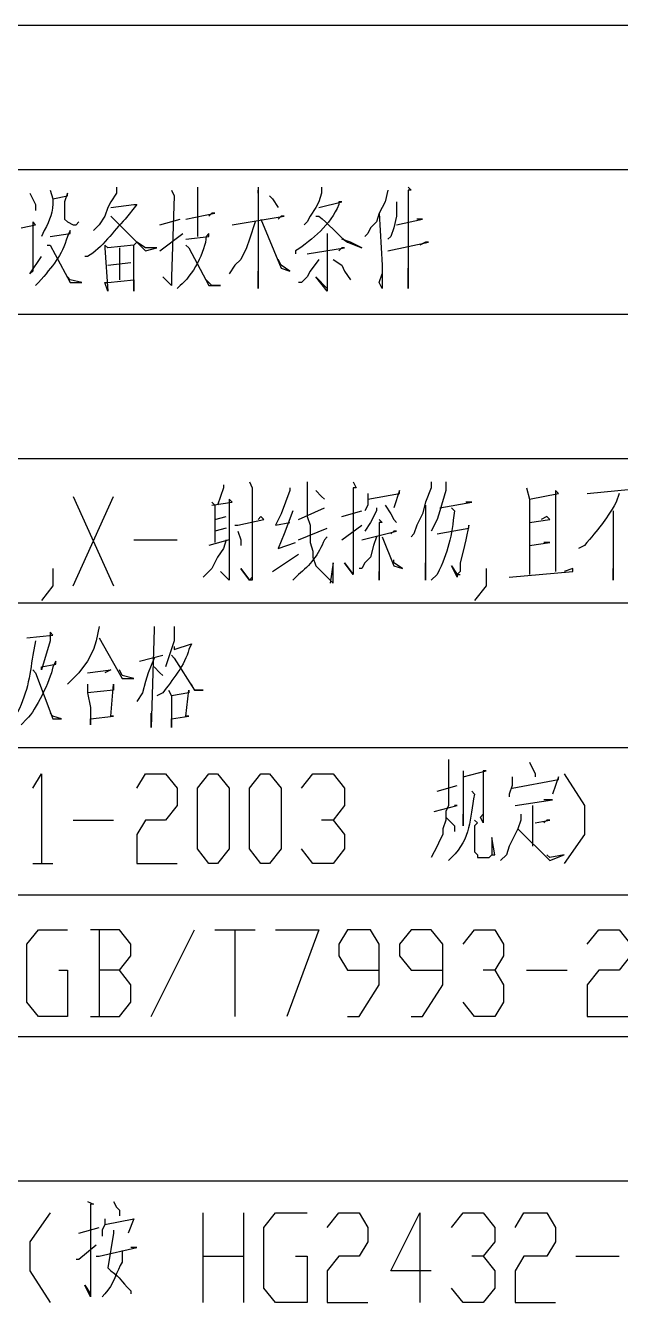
# Model space of a CAD drawing. Header units: millimetres. Extents: x 0 to 822, y 14 to 1153.
# Drawn here: x 690.6 to 727.6, y 758.8 to 838.4 of the extents above; entities that cross this region are included whole.
import ezdxf

# ---------------------------------------------------------------- set-up
doc = ezdxf.new("R2010")
doc.units = ezdxf.units.MM
doc.layers.add('1', color=7, linetype='Continuous')

msp = doc.modelspace()

# ---------------------------------------------------------------- linework, layer by layer
at = {"layer": '1', "color": 0, "lineweight": 25}
for points in [[(819, 838.401732), (569.34, 838.401732)], [(819, 829.401732), (569.34, 829.401732)], [(696.24, 828.321732), (696.24, 827.961732), (695.88, 827.421732), (695.7, 827.061732), (695.52, 826.521732), (695.16, 825.981732), (694.8, 825.621732)], [(701.28, 828.321732), (701.28, 828.141732), (701.28, 828.141732), (701.28, 825.261732)], [(705.06, 828.321732), (705.06, 827.961732), (705.06, 828.141732), (705.06, 822.021732), (705.06, 823.101732)], [(709.02, 828.321732), (709.02, 827.961732), (708.84, 827.421732), (708.66, 827.061732), (708.3, 826.521732), (708.12, 826.161732), (707.94, 825.981732)], [(714.42, 828.321732), (714.6, 828.141732), (714.42, 828.141732), (714.42, 822.021732), (714.42, 823.281732)], [(690.84, 827.961732), (691.2, 827.241732), (691.2, 826.881732)], [(692.28, 827.601732), (693.18, 827.781732), (693.18, 827.961732), (693, 827.421732), (693, 826.341732), (693.18, 826.161732), (693.54, 825.981732), (693.72, 825.981732), (693.9, 826.161732), (693.9, 826.161732)], [(699.66, 828.141732), (699.84, 827.781732), (699.66, 822.741732), (699.66, 822.381732), (699.66, 822.201732), (699.12, 822.741732), (699.66, 822.201732)], [(705.78, 827.781732), (705.96, 827.601732), (706.32, 827.061732)], [(713.16, 828.141732), (712.98, 827.421732), (712.62, 826.701732), (712.44, 826.161732), (712.08, 825.801732), (711.9, 825.441732), (711.72, 825.261732)], [(700.56, 826.341732), (702.36, 826.701732), (702.18, 826.701732), (702, 826.521732)], [(712.62, 826.701732), (712.8, 823.461732), (712.8, 822.021732), (712.62, 822.381732), (712.8, 822.921732)], [(713.7, 827.421732), (713.7, 826.521732), (713.52, 825.801732), (713.34, 825.261732), (713.16, 825.081732)], [(690.3, 825.801732), (691.2, 825.981732), (691.02, 826.161732), (691.02, 825.801732), (691.02, 823.101732), (690.84, 822.921732), (691.56, 824.001732)], [(695.88, 826.521732), (695.88, 826.521732), (698.04, 824.361732), (698.76, 824.541732), (698.04, 824.541732), (697.5, 824.901732), (697.32, 824.721732), (695.7, 824.541732), (695.52, 824.721732), (695.52, 824.541732), (695.7, 821.841732), (695.52, 822.381732), (695.7, 822.381732), (697.32, 822.561732), (697.32, 821.841732), (697.32, 824.721732)], [(698.94, 825.981732), (700.2, 826.341732)], [(704.88, 826.161732), (704.52, 825.081732), (704.52, 825.081732), (704.34, 824.541732), (703.98, 823.821732), (703.62, 823.461732), (703.26, 822.921732)], [(703.44, 825.981732), (706.68, 826.521732), (706.5, 826.521732), (706.32, 826.341732)], [(705.24, 826.341732), (706.5, 823.281732), (707.04, 823.101732), (706.5, 823.461732), (706.32, 823.821732)], [(713.7, 825.981732), (715.32, 826.341732), (715.14, 826.341732), (714.96, 826.341732)], [(698.94, 824.361732), (700.38, 825.441732)], [(709.38, 825.261732), (709.38, 821.841732), (708.66, 822.741732), (709.38, 822.021732)], [(709.38, 825.441732), (709.38, 825.261732)], [(691.92, 824.721732), (692.1, 824.721732), (693.36, 822.381732), (694.08, 822.381732), (693.36, 822.561732), (693.18, 822.741732)], [(696.42, 824.541732), (696.42, 822.561732)], [(700.56, 824.721732), (700.74, 824.541732), (702, 822.201732), (702.72, 822.201732), (702.18, 822.201732), (701.82, 822.561732)], [(708.12, 824.181732), (710.46, 824.541732), (710.28, 824.541732), (710.1, 824.361732)], [(713.16, 824.361732), (715.68, 824.901732), (715.5, 824.901732), (715.14, 824.721732)], [(695.7, 823.461732), (697.14, 823.641732)], [(708.84, 823.821732), (708.3, 823.101732), (708.12, 822.741732), (707.94, 822.561732), (707.76, 822.381732), (707.58, 822.381732)], [(709.74, 823.821732), (710.28, 823.461732), (710.46, 823.101732), (710.82, 822.561732)], [(819, 820.401732), (569.34, 820.401732)], [(819, 811.401732), (569.34, 811.401732)], [(704.52, 809.961732), (704.7, 809.601732), (704.7, 809.601732), (704.7, 804.021732), (704.7, 803.841732), (704.52, 803.841732), (703.98, 804.561732), (704.52, 803.841732), (704.7, 804.021732)], [(708.12, 809.961732), (708.12, 809.781732), (708.12, 808.521732), (708.12, 807.801732), (708.3, 807.261732), (708.3, 806.721732), (708.3, 806.181732), (708.48, 805.641732), (708.48, 805.281732), (708.66, 804.741732), (709.02, 804.381732), (709.56, 803.841732), (709.74, 803.661732), (709.74, 804.921732), (709.56, 803.661732)], [(711, 809.961732), (711.18, 809.601732), (711, 809.601732), (711, 804.381732), (711, 804.201732), (710.46, 804.921732), (711, 804.201732)], [(715.86, 809.961732), (715.86, 809.601732), (715.5, 808.701732), (715.32, 807.981732), (714.96, 807.261732), (714.78, 806.721732), (714.6, 806.541732)], [(716.76, 809.961732), (716.76, 809.421732), (716.4, 808.161732), (716.22, 807.621732), (715.86, 806.901732)], [(702.9, 809.781732), (702.9, 809.601732), (702.54, 808.521732)], [(707.04, 809.601732), (707.04, 809.421732), (706.5, 807.981732), (706.14, 807.261732), (707.04, 807.441732)], [(709.2, 808.881732), (709.02, 809.061732), (708.66, 809.421732)], [(711.9, 809.241732), (711.9, 808.881732), (711.9, 808.521732), (711.72, 808.161732)], [(711.9, 808.881732), (713.88, 809.241732), (713.88, 809.421732), (713.52, 808.341732)], [(721.8, 809.601732), (721.98, 808.881732), (721.98, 804.201732)], [(721.98, 808.881732), (723.78, 809.241732), (723.6, 809.421732), (723.6, 806.001732), (723.6, 804.381732)], [(725.58, 809.241732), (729.18, 809.601732), (729, 809.781732), (728.64, 809.601732)], [(693.54, 803.481732), (696.06, 809.061732)], [(693.54, 809.061732), (696.06, 803.481732)], [(702.18, 808.521732), (703.44, 808.701732), (703.26, 808.881732), (703.26, 804.021732), (703.26, 803.841732), (702.72, 804.381732), (703.26, 803.841732)], [(702.18, 808.701732), (702.36, 808.521732), (702.36, 806.181732)], [(707.58, 807.621732), (709.2, 808.341732)], [(712.44, 808.341732), (712.44, 808.161732), (712.08, 807.441732), (711.72, 806.901732)], [(712.98, 808.521732), (713.34, 807.981732), (713.52, 807.621732), (713.7, 807.441732)], [(715.5, 808.521732), (715.5, 803.841732), (715.5, 804.201732), (715.5, 804.921732)], [(716.4, 808.341732), (718.38, 808.701732), (718.38, 808.701732), (718.02, 808.701732)], [(702.36, 807.621732), (703.08, 807.801732)], [(703.62, 807.261732), (703.8, 807.261732), (703.8, 807.261732), (705.42, 807.621732), (705.24, 807.801732), (705.06, 807.621732)], [(707.22, 808.161732), (706.68, 806.721732), (706.32, 805.821732), (706.32, 805.821732), (707.4, 806.181732)], [(710.28, 807.801732), (711.54, 808.161732)], [(712.62, 807.621732), (712.8, 807.441732), (712.62, 807.441732), (712.62, 803.841732), (712.62, 804.381732)], [(721.98, 807.441732), (723.24, 807.621732), (723.06, 807.801732), (722.7, 807.621732)], [(727.2, 808.161732), (727.2, 804.201732), (727.2, 803.841732), (727.2, 804.201732), (727.2, 804.561732)], [(703.08, 807.081732), (702.36, 806.901732)], [(703.8, 806.901732), (703.98, 806.361732), (703.98, 806.361732), (703.98, 806.001732)], [(707.58, 806.361732), (709.38, 807.081732)], [(710.28, 806.361732), (710.28, 806.361732), (711.54, 807.261732)], [(711.54, 806.361732), (713.7, 806.901732), (713.52, 806.901732), (713.34, 806.721732)], [(716.22, 806.721732), (718.2, 807.081732), (718.2, 807.261732), (718.02, 806.361732), (717.84, 805.641732), (717.66, 804.921732), (717.66, 804.381732), (717.48, 804.201732), (717.48, 804.021732), (717.12, 804.741732), (717.48, 804.201732), (717.66, 804.201732)], [(697.32, 806.361732), (700.02, 806.361732)], [(703.08, 806.361732), (702.9, 805.821732), (702.54, 805.281732), (702.18, 804.561732), (701.64, 804.021732)], [(703.26, 806.361732), (702, 806.001732)], [(712.44, 806.541732), (712.26, 806.001732), (712.08, 805.281732), (711.72, 804.921732), (711.54, 804.561732), (711.36, 804.561732)], [(712.8, 806.541732), (713.52, 804.741732), (714.06, 804.561732), (713.52, 804.921732), (713.52, 805.101732)], [(721.98, 806.001732), (723.24, 806.181732), (723.06, 806.181732), (722.88, 806.181732)], [(705.96, 804.381732), (707.58, 805.461732)], [(692.28, 804.561732), (692.28, 803.481732), (691.56, 802.581732)], [(719.28, 804.561732), (719.28, 803.481732), (718.56, 802.581732)], [(720.72, 804.021732), (724.68, 804.381732), (724.68, 804.561732), (724.14, 804.381732)], [(819, 802.401732), (600.48, 802.401732)], [(695.16, 800.961732), (694.98, 800.061732), (694.8, 799.521732), (694.44, 798.801732), (693.9, 798.081732), (693.54, 797.721732), (693.18, 797.361732)], [(698.58, 800.961732), (698.58, 800.781732), (698.4, 794.661732), (698.4, 795.021732), (698.4, 795.561732)], [(699.84, 800.961732), (699.84, 800.601732), (699.84, 800.061732), (699.3, 798.441732)], [(695.16, 800.241732), (696.6, 797.721732), (697.32, 797.721732), (696.6, 797.901732), (696.42, 798.261732)], [(698.58, 798.981732), (698.22, 798.081732), (698.04, 797.541732), (697.86, 796.821732), (697.5, 796.281732)], [(697.68, 798.801732), (697.68, 798.801732), (699.12, 799.161732)], [(699.66, 799.161732), (699.84, 798.981732), (701.1, 797.001732), (701.64, 797.001732), (701.1, 797.001732), (700.92, 797.361732)], [(691.02, 798.261732), (691.2, 798.081732), (692.28, 795.201732), (692.82, 795.201732), (692.28, 795.381732), (692.1, 795.561732)], [(694.44, 798.081732), (695.88, 798.261732), (695.88, 798.261732), (695.52, 798.081732)], [(698.58, 798.441732), (698.94, 798.081732), (699.12, 797.901732)], [(694.44, 797.361732), (694.44, 796.821732), (694.62, 795.921732), (694.62, 794.841732), (694.62, 795.201732), (696.06, 795.381732), (695.88, 795.381732), (696.06, 797.361732), (696.06, 797.001732), (694.44, 796.821732)], [(699.48, 797.001732), (699.66, 796.641732), (699.66, 794.661732), (699.66, 795.201732), (700.74, 795.381732), (700.56, 795.381732), (700.74, 797.001732), (700.74, 796.821732), (699.66, 796.641732)], [(819, 793.401732), (569.34, 793.401732)], [(716.94, 792.681732), (716.94, 792.321732), (716.94, 792.141732), (716.94, 791.061732), (716.94, 790.341732), (716.94, 789.801732), (716.76, 789.441732), (716.76, 788.901732), (716.58, 788.361732), (716.58, 788.001732), (716.4, 787.641732), (716.22, 787.281732), (716.04, 786.921732), (715.86, 786.561732)], [(721.98, 792.501732), (722.34, 791.781732), (722.34, 791.601732)], [(691.02, 790.881732), (691.56, 791.781732), (691.56, 786.201732)], [(697.5, 790.881732), (698.04, 791.781732), (699.3, 791.781732), (700.02, 790.881732), (700.02, 789.801732), (699.3, 788.901732), (698.04, 788.901732), (697.5, 788.001732), (697.5, 786.201732), (700.02, 786.201732)], [(702, 786.201732), (701.28, 787.101732), (701.28, 790.881732), (702, 791.781732), (702.54, 791.781732), (703.26, 790.881732), (703.26, 787.101732), (702.54, 786.201732), (702, 786.201732)], [(705.24, 786.201732), (704.52, 787.101732), (704.52, 790.881732), (705.24, 791.781732), (705.78, 791.781732), (706.5, 790.881732), (706.5, 787.101732), (705.78, 786.201732), (705.24, 786.201732)], [(707.76, 790.881732), (708.48, 791.781732), (709.74, 791.781732), (710.46, 790.881732), (710.46, 789.801732), (709.74, 788.901732), (709.02, 788.901732)], [(717.84, 791.961732), (717.84, 788.541732), (717.84, 789.261732)], [(717.84, 791.601732), (719.28, 791.961732), (719.1, 791.961732), (719.1, 791.781732), (719.1, 789.621732), (719.1, 788.721732), (718.92, 789.081732), (719.1, 789.261732)], [(724.14, 791.781732), (725.4, 789.801732), (725.4, 788.001732), (724.14, 786.201732)], [(716.22, 790.701732), (717.48, 791.061732)], [(720.9, 791.601732), (720.9, 791.061732), (720.72, 790.521732), (720.72, 790.341732)], [(720.9, 790.881732), (723.78, 791.421732), (723.78, 791.601732), (723.42, 790.521732)], [(721.08, 789.801732), (723.42, 790.161732), (723.24, 790.161732), (722.88, 790.161732)], [(716.04, 789.441732), (717.48, 789.801732), (717.3, 789.801732)], [(721.44, 789.261732), (721.44, 788.901732), (721.26, 788.361732), (720.9, 787.641732), (720.72, 787.281732), (720.54, 786.741732), (720.18, 786.381732)], [(722.16, 789.801732), (722.16, 787.281732)], [(693.54, 788.901732), (696.06, 788.901732)], [(709.74, 788.901732), (710.46, 788.001732), (710.46, 787.101732), (709.74, 786.201732), (708.48, 786.201732), (707.76, 787.101732)], [(716.76, 789.081732), (717.3, 788.541732), (717.3, 788.181732)], [(718.56, 788.901732), (718.74, 788.721732), (718.56, 788.541732), (718.56, 787.101732), (718.56, 786.921732), (718.74, 786.741732), (718.74, 786.561732), (719.46, 786.561732), (719.64, 786.741732), (719.82, 786.741732), (719.64, 787.821732), (719.64, 786.741732)], [(722.34, 788.721732), (722.34, 788.721732), (723.24, 788.901732), (723.06, 788.901732), (722.88, 788.721732)], [(721.26, 788.361732), (721.26, 788.361732), (723.24, 786.381732), (724.14, 786.741732), (723.24, 786.561732), (723.06, 786.741732)], [(691.02, 786.201732), (692.28, 786.201732)], [(819, 784.221732), (569.34, 784.221732)], [(692.64, 779.541732), (693.18, 779.541732), (693.18, 776.661732), (691.38, 776.661732), (690.66, 777.561732), (690.66, 781.161732), (691.38, 782.061732), (693.18, 782.061732)], [(696.42, 779.541732), (697.14, 780.441732), (697.14, 781.161732), (696.42, 782.061732), (694.62, 782.061732)], [(695.16, 782.061732), (695.16, 776.661732)], [(698.4, 776.661732), (701.1, 782.061732)], [(702.36, 782.061732), (704.88, 782.061732)], [(703.62, 782.061732), (703.62, 776.661732)], [(706.14, 782.061732), (708.84, 782.061732), (706.86, 776.661732)], [(710.64, 776.661732), (711.36, 776.661732), (712.62, 778.641732), (712.62, 781.161732), (712.08, 782.061732), (710.64, 782.061732), (710.1, 781.161732), (710.1, 780.441732), (710.64, 779.541732), (712.62, 779.541732)], [(714.6, 776.661732), (715.32, 776.661732), (716.58, 778.641732), (716.58, 781.161732), (715.86, 782.061732), (714.6, 782.061732), (713.88, 781.161732), (713.88, 780.441732), (714.6, 779.541732), (716.58, 779.541732)], [(717.84, 781.161732), (718.56, 782.061732), (719.82, 782.061732), (720.36, 781.161732), (720.36, 780.441732), (719.82, 779.541732), (719.1, 779.541732)], [(725.58, 781.161732), (726.3, 782.061732), (727.56, 782.061732), (728.28, 781.161732), (728.28, 780.441732), (727.56, 779.541732), (726.3, 779.541732), (725.58, 778.641732), (725.58, 776.661732), (728.28, 776.661732)], [(694.62, 776.661732), (696.42, 776.661732), (697.14, 777.561732), (697.14, 778.641732), (696.42, 779.541732), (695.16, 779.541732)], [(719.82, 779.541732), (720.36, 778.641732), (720.36, 777.561732), (719.82, 776.661732), (718.56, 776.661732), (717.84, 777.561732)], [(721.8, 779.541732), (724.32, 779.541732)], [(819, 775.401732), (569.34, 775.401732)], [(819, 766.401732), (569.34, 766.401732)], [(694.44, 765.141732), (694.8, 764.961732), (694.62, 764.961732), (694.62, 759.561732), (694.62, 759.381732), (694.62, 759.201732), (694.26, 759.921732), (694.62, 759.381732)], [(696.06, 765.141732), (696.24, 764.781732), (696.42, 764.601732), (696.42, 764.241732)], [(692.1, 764.421732), (690.84, 762.621732), (690.84, 760.821732), (692.1, 758.841732)], [(695.52, 764.061732), (695.52, 763.701732), (695.34, 763.341732), (695.34, 762.981732), (695.34, 762.981732)], [(695.52, 763.701732), (697.32, 764.061732), (697.32, 764.061732), (696.96, 763.161732)], [(701.64, 758.841732), (701.64, 764.421732)], [(704.16, 764.421732), (704.16, 758.841732)], [(707.4, 761.721732), (708.12, 761.721732), (708.12, 758.841732), (706.14, 758.841732), (705.42, 759.741732), (705.42, 763.521732), (706.14, 764.421732), (708.12, 764.421732)], [(709.38, 763.521732), (710.1, 764.421732), (711.36, 764.421732), (711.9, 763.521732), (711.9, 762.621732), (711.36, 761.721732), (710.1, 761.721732), (709.38, 760.821732), (709.38, 758.841732), (711.9, 758.841732)], [(715.86, 760.821732), (713.34, 760.821732), (715.14, 764.421732), (715.14, 758.841732)], [(717.12, 763.521732), (717.84, 764.421732), (719.1, 764.421732), (719.82, 763.521732), (719.82, 762.621732), (719.1, 761.721732), (718.38, 761.721732)], [(721.08, 763.521732), (721.62, 764.421732), (723.06, 764.421732), (723.6, 763.521732), (723.6, 762.621732), (723.06, 761.721732), (721.62, 761.721732), (721.08, 760.821732), (721.08, 758.841732), (723.6, 758.841732)], [(693.9, 763.161732), (695.16, 763.521732)], [(693.72, 761.541732), (693.9, 761.541732), (694.98, 762.441732)], [(694.98, 761.721732), (695.16, 761.721732), (695.16, 761.721732), (697.5, 762.261732), (697.32, 762.261732), (697.14, 762.261732)], [(701.64, 761.721732), (704.16, 761.721732)], [(719.1, 761.721732), (719.82, 760.821732), (719.82, 759.741732), (719.1, 758.841732), (717.84, 758.841732), (717.12, 759.741732)], [(724.86, 761.721732), (727.56, 761.721732)]]:
    msp.add_lwpolyline(points, dxfattribs=at)
for points, knots in [([(692.1, 828.141732), (692.1, 828.141732), (692.28, 827.601732), (692.28, 827.601732), (692.28, 826.701732), (692.1, 826.341732), (691.74, 825.621732), (691.74, 825.621732), (691.56, 825.261732), (691.56, 825.261732)], [0, 0, 0, 0, 1, 1, 1, 2, 2, 2, 3, 3, 3, 3]), ([(695.88, 827.061732), (695.88, 827.061732), (697.32, 827.241732), (697.32, 827.241732), (697.32, 827.241732), (697.32, 827.241732), (697.32, 827.241732), (697.32, 827.241732), (697.5, 827.241732), (697.5, 827.241732), (697.5, 827.241732), (696.78, 826.341732), (696.78, 826.341732), (696.06, 825.621732), (695.34, 824.541732), (694.44, 824.001732), (694.44, 824.001732), (694.26, 824.001732), (694.26, 824.001732)], [0, 0, 0, 0, 1, 1, 1, 2, 2, 2, 3, 3, 3, 4, 4, 4, 5, 5, 5, 6, 6, 6, 6]), ([(708.84, 827.061732), (708.84, 827.061732), (710.28, 827.421732), (710.28, 827.421732), (710.28, 827.421732), (710.1, 827.421732), (710.1, 827.421732), (710.1, 827.421732), (710.1, 827.241732), (710.1, 827.241732), (709.56, 825.981732), (708.48, 825.081732), (707.4, 824.361732), (707.4, 824.361732), (707.4, 824.181732), (707.4, 824.181732)], [0, 0, 0, 0, 1, 1, 1, 2, 2, 2, 3, 3, 3, 4, 4, 4, 5, 5, 5, 5]), ([(708.66, 826.521732), (708.66, 826.521732), (708.84, 826.521732), (708.84, 826.521732), (709.38, 826.161732), (710.1, 825.261732), (710.64, 824.901732), (710.64, 824.901732), (711.54, 824.541732), (711.54, 824.541732), (711.54, 824.541732), (710.82, 824.901732), (710.82, 824.901732), (710.82, 824.901732), (710.28, 825.081732), (710.28, 825.081732)], [0, 0, 0, 0, 1, 1, 1, 2, 2, 2, 3, 3, 3, 4, 4, 4, 5, 5, 5, 5]), ([(692.1, 825.261732), (692.1, 825.261732), (693.36, 825.441732), (693.36, 825.441732), (693.36, 825.441732), (693.36, 825.621732), (693.36, 825.621732), (693.36, 825.621732), (693.18, 825.261732), (693.18, 825.261732), (692.82, 824.001732), (692.28, 823.461732), (691.38, 822.381732), (691.38, 822.381732), (691.2, 822.201732), (691.2, 822.201732)], [0, 0, 0, 0, 1, 1, 1, 2, 2, 2, 3, 3, 3, 4, 4, 4, 5, 5, 5, 5]), ([(700.56, 825.081732), (700.56, 825.081732), (702, 825.261732), (702, 825.261732), (702, 825.261732), (702, 825.441732), (702, 825.441732), (702, 825.441732), (701.82, 825.261732), (701.82, 825.261732), (701.82, 824.361732), (700.92, 822.741732), (700.2, 822.201732), (700.2, 822.201732), (700.02, 822.021732), (700.02, 822.021732)], [0, 0, 0, 0, 1, 1, 1, 2, 2, 2, 3, 3, 3, 4, 4, 4, 5, 5, 5, 5]), ([(727.56, 809.241732), (727.56, 809.241732), (727.38, 808.701732), (727.38, 808.701732), (726.66, 807.441732), (726.3, 807.081732), (725.4, 806.001732), (725.4, 806.001732), (725.04, 805.821732), (725.04, 805.821732)], [0, 0, 0, 0, 1, 1, 1, 2, 2, 2, 3, 3, 3, 3]), ([(717.12, 808.341732), (717.12, 808.341732), (717.3, 808.161732), (717.3, 808.161732), (717.12, 806.541732), (716.94, 805.641732), (716.22, 804.201732), (716.22, 804.201732), (715.86, 803.841732), (715.86, 803.841732)], [0, 0, 0, 0, 1, 1, 1, 2, 2, 2, 3, 3, 3, 3]), ([(709.38, 806.541732), (709.38, 806.541732), (709.2, 806.361732), (709.2, 806.361732), (708.84, 805.461732), (708.3, 804.741732), (707.58, 804.201732), (707.58, 804.201732), (707.22, 803.841732), (707.22, 803.841732)], [0, 0, 0, 0, 1, 1, 1, 2, 2, 2, 3, 3, 3, 3]), ([(690.66, 800.241732), (690.66, 800.241732), (692.28, 800.421732), (692.28, 800.421732), (692.28, 800.421732), (692.1, 800.601732), (692.1, 800.601732), (692.1, 800.601732), (692.1, 800.061732), (692.1, 800.061732), (692.1, 800.061732), (691.56, 798.261732), (691.56, 798.261732), (691.56, 798.261732), (691.56, 798.441732), (691.56, 798.441732), (691.56, 798.441732), (692.46, 798.621732), (692.46, 798.621732), (692.46, 798.621732), (692.46, 798.801732), (692.46, 798.801732), (692.46, 798.801732), (692.28, 798.441732), (692.28, 798.441732), (692.1, 797.541732), (691.2, 795.741732), (690.66, 795.201732), (690.66, 795.201732), (690.3, 794.841732), (690.3, 794.841732)], [0, 0, 0, 0, 1, 1, 1, 2, 2, 2, 3, 3, 3, 4, 4, 4, 5, 5, 5, 6, 6, 6, 7, 7, 7, 8, 8, 8, 9, 9, 9, 10, 10, 10, 10]), ([(691.2, 800.061732), (691.2, 800.061732), (691.02, 799.161732), (691.02, 799.161732), (690.84, 797.901732), (690.66, 796.641732), (689.94, 795.381732), (689.94, 795.381732), (689.76, 795.201732), (689.76, 795.201732)], [0, 0, 0, 0, 1, 1, 1, 2, 2, 2, 3, 3, 3, 3]), ([(699.84, 799.701732), (699.84, 799.701732), (699.84, 799.521732), (699.84, 799.521732), (699.84, 799.521732), (700.92, 799.881732), (700.92, 799.881732), (700.92, 799.881732), (700.92, 799.881732), (700.92, 799.881732), (700.92, 799.881732), (700.74, 799.521732), (700.74, 799.521732), (700.56, 798.621732), (699.66, 797.541732), (699.12, 796.821732), (699.12, 796.821732), (698.76, 796.641732), (698.76, 796.641732)], [0, 0, 0, 0, 1, 1, 1, 2, 2, 2, 3, 3, 3, 4, 4, 4, 5, 5, 5, 6, 6, 6, 6]), ([(718.38, 790.701732), (718.38, 790.701732), (718.56, 790.521732), (718.56, 790.521732), (718.2, 788.901732), (718.38, 787.821732), (717.12, 786.561732), (717.12, 786.561732), (716.94, 786.381732), (716.94, 786.381732)], [0, 0, 0, 0, 1, 1, 1, 2, 2, 2, 3, 3, 3, 3]), ([(696.06, 763.341732), (696.06, 763.341732), (696.06, 763.161732), (696.06, 763.161732), (696.06, 763.161732), (695.7, 761.001732), (695.7, 761.001732), (695.7, 761.001732), (695.88, 760.821732), (695.88, 760.821732), (696.6, 760.281732), (696.42, 760.281732), (697.14, 759.561732), (697.14, 759.561732), (697.14, 759.381732), (697.14, 759.381732)], [0, 0, 0, 0, 1, 1, 1, 2, 2, 2, 3, 3, 3, 4, 4, 4, 5, 5, 5, 5]), ([(696.6, 762.081732), (696.6, 762.081732), (696.6, 761.361732), (696.6, 761.361732), (696.24, 760.821732), (696.06, 759.921732), (695.52, 759.381732), (695.52, 759.381732), (695.34, 759.201732), (695.34, 759.201732)], [0, 0, 0, 0, 1, 1, 1, 2, 2, 2, 3, 3, 3, 3])]:
    msp.add_open_spline(points, degree=3, knots=knots, dxfattribs=at)

doc.saveas('drawing.dxf')
